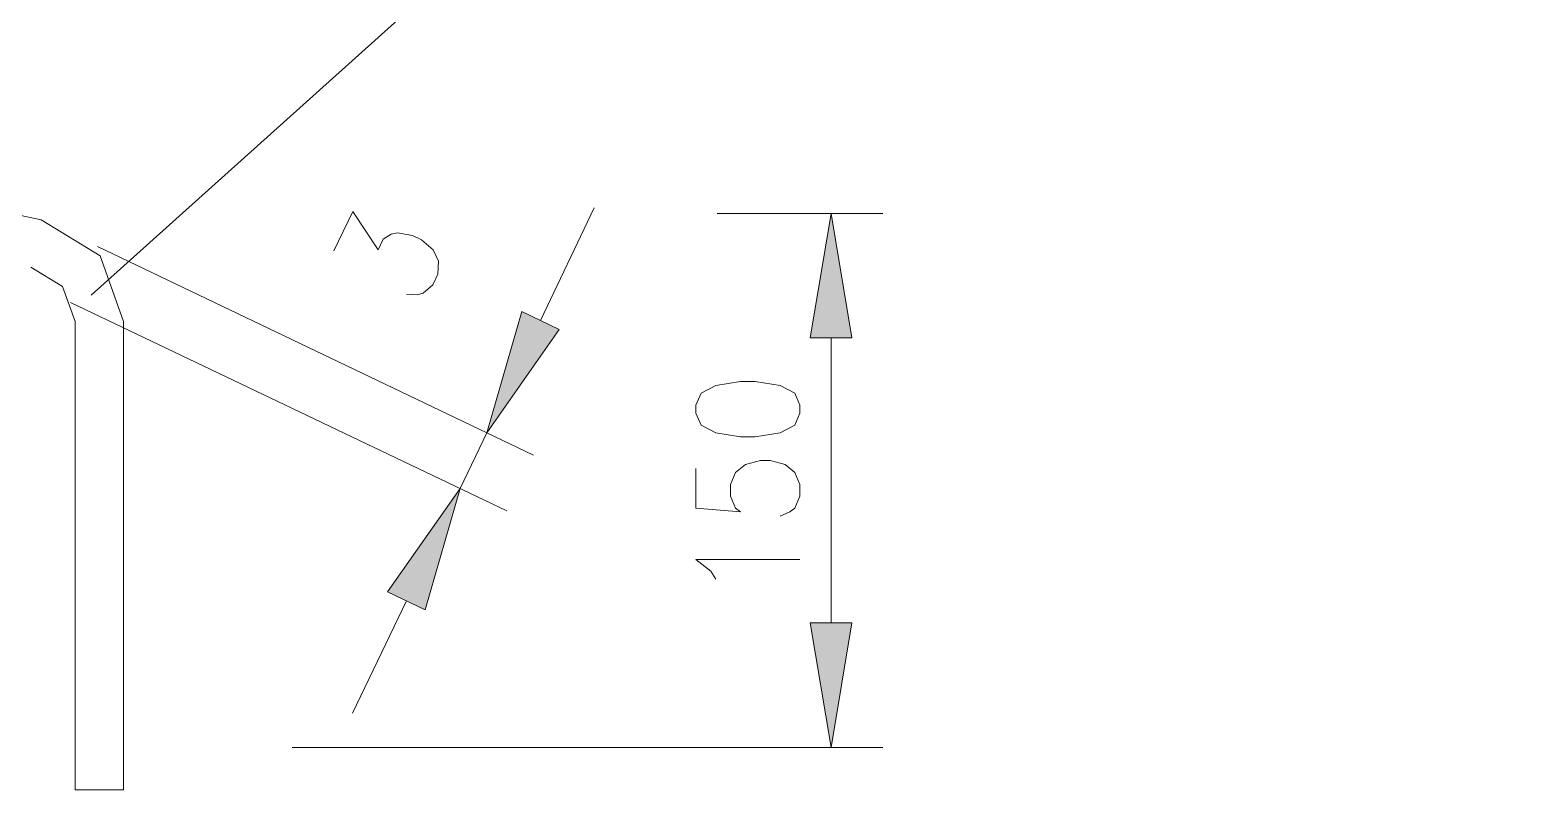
# Model space of a CAD drawing. Header units: millimetres. Extents: x 0 to 414, y 0 to 292.
# Drawn here: x 103.33 to 131.89, y 208.06 to 222.48 of the extents above; entities that cross this region are included whole.
import ezdxf

# ---------------------------------------------------------------- set-up
doc = ezdxf.new("R2010")
doc.units = ezdxf.units.MM

msp = doc.modelspace()

# ---------------------------------------------------------------- hatches: boundary and pattern name
h = msp.add_hatch(color=0)
h.dxf.hatch_style = 2
h.paths.add_polyline_path([(118.127639, 216.640833), (118.52275, 219.004444), (118.914333, 216.640833)])
h = msp.add_hatch(color=0)
h.dxf.hatch_style = 2
h.paths.add_polyline_path([(112.659583, 217.141778), (111.992833, 214.841667), (113.368667, 216.803111)])
h = msp.add_hatch(color=0)
h.dxf.hatch_style = 2
h.paths.add_polyline_path([(110.112528, 211.821889), (111.488361, 213.783333), (110.825139, 211.483222)])
h = msp.add_hatch(color=0)
h.dxf.hatch_style = 2
h.paths.add_polyline_path([(118.127639, 211.23275), (118.52275, 208.869139), (118.914333, 211.23275)])

# ---------------------------------------------------------------- linework, layer by layer
at = {"color": 0, "lineweight": 0}
for points in [[(131.8895, 242.069056), (104.48925, 217.448694)], [(103.543806, 218.880972), (62.596889, 227.594583)], [(109.096528, 218.295361), (109.452833, 219.039722), (109.936139, 218.309472), (110.031389, 218.514083), (110.183083, 218.609333), (110.2995, 218.634028), (110.58525, 218.581111), (110.754583, 218.499972), (110.976833, 218.313), (111.079139, 218.094278), (111.068556, 217.850861), (110.969778, 217.649778), (110.789861, 217.4875), (110.673444, 217.459278), (110.472361, 217.473389)], [(113.012361, 216.972444), (114.031889, 219.10675)], [(105.103083, 216.954806), (104.662111, 218.196583), (103.543806, 218.880972)], [(116.360222, 219.004444), (119.507, 219.004444)], [(104.609194, 218.372972), (112.881833, 214.414806)], [(104.185861, 216.954806), (103.9495, 217.618028), (103.349778, 217.984917)], [(104.101194, 217.314639), (112.377361, 213.36)], [(104.185861, 216.954806), (104.185861, 208.064806)], [(105.103083, 216.954806), (105.103083, 208.064806)], [(118.52275, 216.640833), (118.52275, 211.23275)], [(111.992833, 214.841667), (111.488361, 213.783333)], [(115.961583, 214.160806), (115.961583, 213.412917), (116.804722, 213.338833), (116.713, 213.412917), (116.61775, 213.638694), (116.61775, 213.860944), (116.713, 214.086722), (116.899972, 214.238417), (117.182194, 214.3125), (117.369167, 214.3125), (117.651389, 214.238417), (117.838361, 214.086722), (117.930083, 213.860944), (117.930083, 213.638694), (117.838361, 213.412917), (117.743111, 213.338833), (117.556139, 213.261222)], [(116.335528, 212.061778), (116.243806, 212.213472), (115.961583, 212.435722), (117.930083, 212.435722)], [(110.468833, 211.652556), (109.449306, 209.51825)], [(108.306306, 208.869139), (119.507, 208.869139)], [(105.103083, 208.064806), (104.185861, 208.064806)]]:
    msp.add_lwpolyline(points, dxfattribs=at)
for points in [[(118.127639, 216.640833), (118.52275, 219.004444), (118.914333, 216.640833)], [(112.659583, 217.141778), (111.992833, 214.841667), (113.368667, 216.803111)], [(115.961583, 215.212083), (116.056833, 214.986306), (116.335528, 214.838139), (116.804722, 214.764056), (117.086944, 214.764056), (117.556139, 214.838139), (117.838361, 214.986306), (117.930083, 215.212083), (117.930083, 215.363778), (117.838361, 215.589556), (117.556139, 215.737722), (117.086944, 215.811806), (116.804722, 215.811806), (116.335528, 215.737722), (116.056833, 215.589556), (115.961583, 215.363778)], [(110.112528, 211.821889), (111.488361, 213.783333), (110.825139, 211.483222)], [(118.127639, 211.23275), (118.52275, 208.869139), (118.914333, 211.23275)]]:
    msp.add_lwpolyline(points, close=True, dxfattribs=at)

doc.saveas('drawing.dxf')
